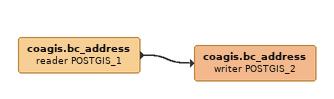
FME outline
coagis.bc_address (reader POSTGIS_1)
    -> coagis.bc_address (writer POSTGIS_2)
coagis.bc_address (writer POSTGIS_2)
